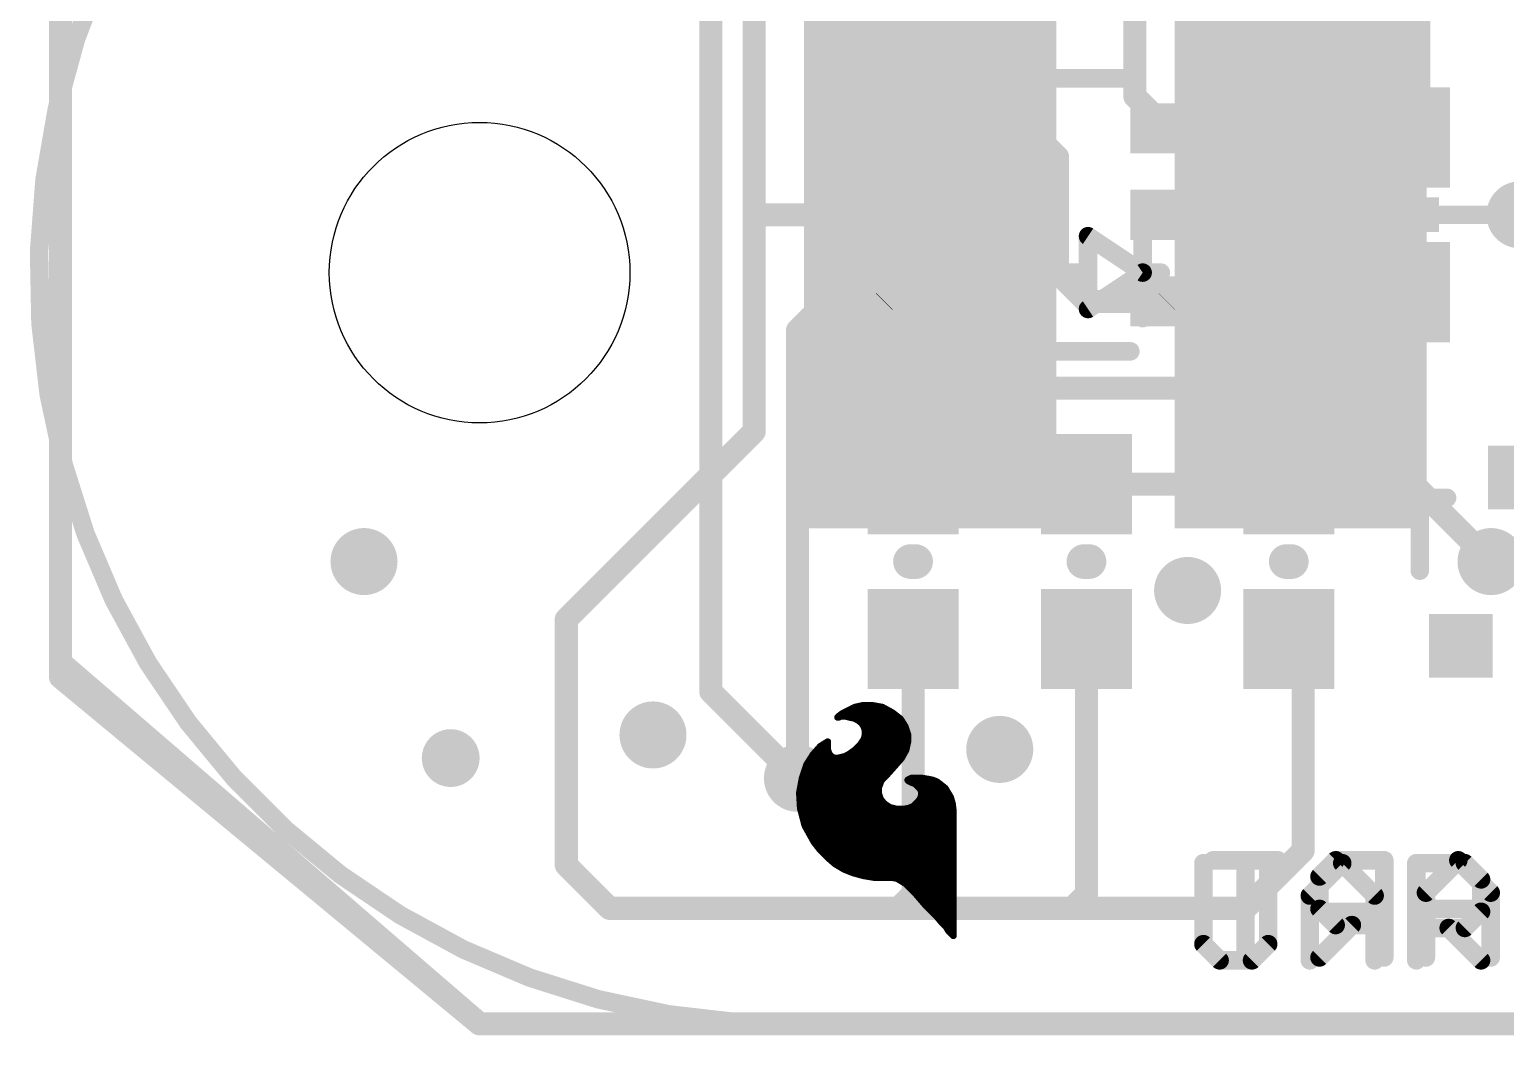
# Model space of a CAD drawing. Extents: x -0.5 to 61.7, y -0.1 to 16.6.
# Drawn here: x -0.5 to 15.72, y -0.13 to 10.93 of the extents above; entities that cross this region are included whole.
import ezdxf

# ---------------------------------------------------------------- set-up
doc = ezdxf.new("R2010")
doc.units = 0
for name, color, linetype in [('1', 12, 'CONTINUOUS'), ('16', 132, 'CONTINUOUS'), ('18', 110, 'CONTINUOUS'), ('20', 53, 'CONTINUOUS'), ('21', 41, 'CONTINUOUS'), ('22', 40, 'CONTINUOUS')]:
    doc.layers.add(name, color=color, linetype=linetype)

# ---------------------------------------------------------------- blocks, each defined once
blk = doc.blocks.new('RECT')
blk.add_solid([(-0.5, -0.5), (0.5, -0.5), (-0.5, 0.5), (0.5, 0.5)])
blk = doc.blocks.new('PIE')
at = {"const_width": 0.5}
blk.add_lwpolyline([(0, -0.25, 1), (0, 0.25, 1), (0, -0.25)], format="xyb", dxfattribs=at)
blk = doc.blocks.new('ROUNDV')
at = {"const_width": 0.5}
blk.add_lwpolyline([(0, -0.25, 1), (0, 0.25, 1), (0, -0.25)], format="xyb", dxfattribs=at)

msp = doc.modelspace()

# ---------------------------------------------------------------- linework, layer by layer
at = {"layer": '1'}
for points, const_width in [([(6.985, 3.6513), (6.985, 13.335)], 0.254), ([(-0.1588, 12.7), (-0.1588, 3.81)], 0.254), ([(13.335, 8.255), (13.335, 12.3825)], 0.4064), ([(8.5725, 11.7475), (8.5725, 9.2075)], 0.254), ([(9.525, 8.89), (9.525, 10.795)], 0.254), ([(8.5725, 9.2075), (8.89, 8.89)], 0.254), ([(8.89, 8.89), (9.525, 8.89)], 0.254), ([(9.525, 8.255), (9.525, 8.89)], 0.254), ([(9.525, 8.255), (9.395, 8.255)], 0.254), ([(13.335, 8.255), (13.335, 7.3025)], 0.254), ([(13.335, 8.255), (13.465, 8.255)], 0.254), ([(13.335, 7.3025), (15.5575, 5.08)], 0.254), ([(-0.1588, 3.81), (4.445, 0)], 0.254), ([(6.985, 3.6513), (7.9375, 2.6987)], 0.254), ([(4.445, 0), (56.515, 0)], 0.254)]:
    msp.add_lwpolyline(points, dxfattribs=dict(at, const_width=const_width))
for points, const_width in [([(9.5885, 10.795, 1), (9.4615, 10.795)], 0.127), ([(8.6174, 9.2524, 1), (8.5276, 9.1626)], 0.127), ([(8.509, 9.2075, 1), (8.636, 9.2075)], 0.127), ([(8.89, 8.9535, 1), (8.89, 8.8265)], 0.127), ([(8.8451, 8.8451, 1), (8.9349, 8.9349)], 0.127), ([(9.5885, 8.89, 1), (9.4615, 8.89)], 0.127), ([(9.4615, 8.89, 1), (9.5885, 8.89)], 0.127), ([(9.525, 8.8265, 1), (9.525, 8.9535)], 0.127), ([(9.395, 8.3185, 1), (9.395, 8.1915)], 0.127), ([(9.4615, 8.255, 1), (9.5885, 8.255)], 0.127), ([(9.525, 8.1915, 1), (9.525, 8.3185)], 0.127), ([(13.2334, 8.255, 1), (13.4366, 8.255)], 0.2032), ([(13.3985, 8.255, 1), (13.2715, 8.255)], 0.127), ([(13.335, 8.3185, 1), (13.335, 8.1915)], 0.127), ([(13.465, 8.1915, 1), (13.465, 8.3185)], 0.127), ([(13.3799, 7.3474, 1), (13.2901, 7.2576)], 0.127), ([(13.2715, 7.3025, 1), (13.3985, 7.3025)], 0.127), ([(15.5126, 5.0351, 1), (15.6024, 5.1249)], 0.127), ([(-0.1183, 3.8589, 1), (-0.1992, 3.7611)], 0.127), ([(-0.2223, 3.81, 1), (-0.0953, 3.81)], 0.127), ([(7.0299, 3.6962, 1), (6.9401, 3.6063)], 0.127), ([(6.9215, 3.6513, 1), (7.0485, 3.6513)], 0.127), ([(7.8926, 2.6538, 1), (7.9824, 2.7437)], 0.127), ([(4.445, 0.0635, 1), (4.445, -0.0635)], 0.127), ([(4.4045, -0.0489, 1), (4.4855, 0.0489)], 0.127)]:
    msp.add_lwpolyline(points, format="xyb", dxfattribs=dict(at, const_width=const_width))
at = {"layer": '16'}
for points, const_width in [([(-0.1588, 3.9688), (-0.1588, 12.8588)], 0.254), ([(14.7637, 12.3825), (14.7637, 9.8987)], 0.254), ([(7.4613, 12.2238), (7.4613, 8.89)], 0.254), ([(11.645, 11.43), (11.645, 10.19)], 0.254), ([(11.645, 10.19), (11.995, 9.84)], 0.254), ([(9.595, 9.84), (10.48, 9.84)], 0.254), ([(10.48, 9.84), (10.795, 9.525)], 0.254), ([(14.7637, 9.8987), (14.605, 9.74)], 0.254), ([(10.795, 9.525), (10.795, 8.255)], 0.254), ([(7.4613, 8.89), (7.4613, 6.5088)], 0.254), ([(9.595, 8.89), (7.4613, 8.89)], 0.254), ([(9.595, 8.89), (9.8425, 8.89)], 0.254), ([(11.995, 8.89), (15.875, 8.89)], 0.2032), ([(10.795, 8.255), (11.1125, 7.9375)], 0.254), ([(12.095, 8.04), (11.995, 7.94)], 0.254), ([(14.605, 8.04), (12.095, 8.04)], 0.254), ([(8.255, 7.9375), (7.9375, 7.62)], 0.254), ([(8.89, 7.9375), (8.255, 7.9375)], 0.254), ([(8.8925, 7.94), (8.89, 7.9375)], 0.254), ([(9.595, 7.94), (8.8925, 7.94)], 0.254), ([(11.1125, 7.9375), (11.9925, 7.9375)], 0.254), ([(11.9925, 7.9375), (11.995, 7.94)], 0.254), ([(7.9375, 7.62), (7.9375, 2.6987)], 0.254), ([(9.2075, 6.6675), (9.525, 6.985)], 0.254), ([(9.525, 6.985), (14.2875, 6.985)], 0.254), ([(14.2875, 6.985), (14.605, 6.6675)], 0.254), ([(9.2075, 5.93), (9.2075, 6.6675)], 0.254), ([(14.605, 6.6675), (14.605, 6.0325)], 0.254), ([(7.4613, 6.5088), (5.3975, 4.445)], 0.254), ([(11.1125, 5.93), (13.335, 5.93)], 0.254), ([(11.1125, 5.93), (12.1675, 5.93)], 0.254), ([(12.1675, 5.93), (12.2238, 5.8738)], 0.254), ([(14.605, 6.0325), (15.5575, 5.08)], 0.254), ([(5.3975, 4.445), (5.3975, 1.7463)], 0.254), ([(9.2075, 4.23), (9.2075, 1.4287)], 0.254), ([(11.1125, 4.23), (11.1125, 1.4287)], 0.254), ([(13.4938, 4.0713), (13.335, 4.23)], 0.254), ([(4.445, 0), (-0.1588, 3.9688)], 0.254), ([(13.4938, 1.905), (13.4938, 4.0713)], 0.254), ([(12.8588, 1.27), (13.4938, 1.905)], 0.254), ([(5.3975, 1.7463), (5.8738, 1.27)], 0.254), ([(9.2075, 1.4287), (9.0488, 1.27)], 0.254), ([(11.1125, 1.4287), (10.9538, 1.27)], 0.254), ([(5.8738, 1.27), (9.0488, 1.27)], 0.254), ([(9.0488, 1.27), (10.9538, 1.27)], 0.254), ([(10.9538, 1.27), (12.8588, 1.27)], 0.254), ([(56.515, 0), (4.445, 0)], 0.254)]:
    msp.add_lwpolyline(points, dxfattribs=dict(at, const_width=const_width))
for points, const_width in [([(11.6899, 10.2349, 1), (11.6001, 10.1451)], 0.127), ([(11.5815, 10.19, 1), (11.7085, 10.19)], 0.127), ([(9.595, 9.9035, 1), (9.595, 9.7765)], 0.127), ([(10.5249, 9.8849, 1), (10.4351, 9.7951)], 0.127), ([(10.48, 9.7765, 1), (10.48, 9.9035)], 0.127), ([(11.9501, 9.7951, 1), (12.0399, 9.8849)], 0.127), ([(14.7003, 9.8987, 1), (14.8272, 9.8987)], 0.127), ([(14.8087, 9.8538, 1), (14.7188, 9.9437)], 0.127), ([(14.5601, 9.7849, 1), (14.6499, 9.6951)], 0.127), ([(10.8585, 9.525, 1), (10.7315, 9.525)], 0.127), ([(10.7501, 9.4801, 1), (10.8399, 9.5699)], 0.127), ([(7.5248, 8.89, 1), (7.3978, 8.89)], 0.127), ([(7.4613, 8.9535, 1), (7.4613, 8.8265)], 0.127), ([(7.3978, 8.89, 1), (7.5248, 8.89)], 0.127), ([(9.595, 8.9535, 1), (9.595, 8.8265)], 0.127), ([(9.595, 8.8265, 1), (9.595, 8.9535)], 0.127), ([(9.8425, 8.8265, 1), (9.8425, 8.9535)], 0.127), ([(11.995, 8.9408, 1), (11.995, 8.8392)], 0.1016), ([(10.8399, 8.2999, 1), (10.7501, 8.2101)], 0.127), ([(10.7315, 8.255, 1), (10.8585, 8.255)], 0.127), ([(12.095, 8.1035, 1), (12.095, 7.9765)], 0.127), ([(12.1399, 7.9951, 1), (12.0501, 8.0849)], 0.127), ([(14.605, 7.9765, 1), (14.605, 8.1035)], 0.127), ([(8.255, 8.001, 1), (8.255, 7.874)], 0.127), ([(8.2999, 7.8926, 1), (8.2101, 7.9824)], 0.127), ([(8.8451, 7.9824, 1), (8.9349, 7.8926)], 0.127), ([(8.8925, 8.0035, 1), (8.8925, 7.8765)], 0.127), ([(8.9374, 7.8951, 1), (8.8476, 7.9849)], 0.127), ([(8.89, 7.874, 1), (8.89, 8.001)], 0.127), ([(9.595, 7.8765, 1), (9.595, 8.0035)], 0.127), ([(11.1125, 8.001, 1), (11.1125, 7.874)], 0.127), ([(11.0676, 7.8926, 1), (11.1574, 7.9824)], 0.127), ([(11.9476, 7.9824, 1), (12.0374, 7.8926)], 0.127), ([(11.9501, 7.9849, 1), (12.0399, 7.8951)], 0.127), ([(12.0399, 7.8951, 1), (11.9501, 7.9849)], 0.127), ([(11.9925, 7.874, 1), (11.9925, 8.001)], 0.127), ([(8.001, 7.62, 1), (7.874, 7.62)], 0.127), ([(7.8926, 7.6649, 1), (7.9824, 7.5751)], 0.127), ([(9.525, 7.0485, 1), (9.525, 6.9215)], 0.127), ([(9.5699, 6.9401, 1), (9.4801, 7.0299)], 0.127), ([(14.3324, 7.0299, 1), (14.2426, 6.9401)], 0.127), ([(14.2875, 6.9215, 1), (14.2875, 7.0485)], 0.127), ([(9.271, 6.6675, 1), (9.144, 6.6675)], 0.127), ([(9.1626, 6.7124, 1), (9.2524, 6.6226)], 0.127), ([(14.6685, 6.6675, 1), (14.5415, 6.6675)], 0.127), ([(14.5601, 6.6226, 1), (14.6499, 6.7124)], 0.127), ([(7.3978, 6.5088, 1), (7.5248, 6.5088)], 0.127), ([(7.5062, 6.4638, 1), (7.4163, 6.5537)], 0.127), ([(11.1125, 5.9935, 1), (11.1125, 5.8665)], 0.127), ([(11.1125, 5.9935, 1), (11.1125, 5.8665)], 0.127), ([(12.2124, 5.9749, 1), (12.1226, 5.8851)], 0.127), ([(12.1675, 5.8665, 1), (12.1675, 5.9935)], 0.127), ([(13.335, 5.8665, 1), (13.335, 5.9935)], 0.127), ([(14.6499, 6.0774, 1), (14.5601, 5.9876)], 0.127), ([(14.5415, 6.0325, 1), (14.6685, 6.0325)], 0.127), ([(9.144, 5.93, 1), (9.271, 5.93)], 0.127), ([(12.1788, 5.8288, 1), (12.2687, 5.9187)], 0.127), ([(15.5126, 5.0351, 1), (15.6024, 5.1249)], 0.127), ([(5.461, 4.445, 1), (5.334, 4.445)], 0.127), ([(5.3526, 4.4899, 1), (5.4424, 4.4001)], 0.127), ([(9.271, 4.23, 1), (9.144, 4.23)], 0.127), ([(11.176, 4.23, 1), (11.049, 4.23)], 0.127), ([(13.3799, 4.2749, 1), (13.2901, 4.1851)], 0.127), ([(-0.1173, 4.0168, 1), (-0.2002, 3.9207)], 0.127), ([(13.5572, 4.0713, 1), (13.4303, 4.0713)], 0.127), ([(13.4488, 4.0263, 1), (13.5387, 4.1162)], 0.127), ([(-0.2223, 3.9688, 1), (-0.0953, 3.9688)], 0.127), ([(7.874, 2.6987, 1), (8.001, 2.6987)], 0.127), ([(13.4303, 1.905, 1), (13.5572, 1.905)], 0.127), ([(13.5387, 1.8601, 1), (13.4488, 1.9499)], 0.127), ([(5.4424, 1.7912, 1), (5.3526, 1.7013)], 0.127), ([(5.334, 1.7463, 1), (5.461, 1.7463)], 0.127), ([(9.144, 1.4287, 1), (9.271, 1.4287)], 0.127), ([(9.2524, 1.3838, 1), (9.1626, 1.4737)], 0.127), ([(11.049, 1.4287, 1), (11.176, 1.4287)], 0.127), ([(11.1574, 1.3838, 1), (11.0676, 1.4737)], 0.127), ([(5.8738, 1.3335, 1), (5.8738, 1.2065)], 0.127), ([(5.8288, 1.2251, 1), (5.9187, 1.3149)], 0.127), ([(9.0038, 1.3149, 1), (9.0937, 1.2251)], 0.127), ([(9.0488, 1.3335, 1), (9.0488, 1.2065)], 0.127), ([(9.0488, 1.2065, 1), (9.0488, 1.3335)], 0.127), ([(10.9088, 1.3149, 1), (10.9987, 1.2251)], 0.127), ([(10.9538, 1.3335, 1), (10.9538, 1.2065)], 0.127), ([(10.9538, 1.2065, 1), (10.9538, 1.3335)], 0.127), ([(12.8138, 1.3149, 1), (12.9037, 1.2251)], 0.127), ([(12.8588, 1.2065, 1), (12.8588, 1.3335)], 0.127), ([(4.445, 0.0635, 1), (4.445, -0.0635)], 0.127), ([(4.4035, -0.0481, 1), (4.4865, 0.0481)], 0.127)]:
    msp.add_lwpolyline(points, format="xyb", dxfattribs=dict(at, const_width=const_width))
at = {"layer": '20'}
for points, const_width in [([(7.7788, 16.51, 1.0096), (8.0962, 0)], 0.2032), ([(8.0962, 0.0508, 1), (8.0962, -0.0508)], 0.1016), ([(8.0977, -0.0508, 1), (8.0948, 0.0508)], 0.1016)]:
    msp.add_lwpolyline(points, format="xyb", dxfattribs=dict(at, const_width=const_width))
at = {"layer": '20', "const_width": 0.2032}
msp.add_lwpolyline([(8.0962, 0), (53.1813, 0)], dxfattribs=at)
at = {"layer": '20'}
msp.add_circle((4.445, 8.255), 1.651, dxfattribs=at)
at = {"layer": '21', "const_width": 0.2032}
for points in [[(13.843, 6.858), (13.843, 9.652)], [(11.73, 8.755), (11.73, 8.255)], [(11.73, 8.255), (11.13, 8.655)], [(11.13, 8.655), (11.13, 8.255)], [(10.93, 8.255), (11.13, 8.255)], [(11.73, 8.255), (11.13, 7.855)], [(11.13, 8.255), (11.13, 7.855)], [(11.73, 8.255), (11.73, 7.755)], [(11.73, 8.255), (11.93, 8.255)], [(12.3976, 1.7662), (12.3976, 0.8765)], [(13.1094, 0.8765), (13.1094, 1.7662)], [(13.567, 1.4103), (13.9229, 1.7662)], [(13.9229, 1.7662), (14.2788, 1.4103)], [(14.7363, 0.6985), (14.7363, 1.7662)], [(14.7363, 1.7662), (15.2702, 1.7662)], [(15.2702, 1.7662), (15.4482, 1.5883)], [(15.4482, 1.5883), (15.4482, 1.2324)], [(13.567, 0.6985), (13.567, 1.4103)], [(14.2788, 1.4103), (14.2788, 0.6985)], [(13.567, 1.2324), (14.2788, 1.2324)], [(15.4482, 1.2324), (15.2702, 1.0544)], [(15.2702, 1.0544), (14.7363, 1.0544)], [(15.0922, 1.0544), (15.4482, 0.6985)], [(12.3976, 0.8765), (12.5755, 0.6985)], [(12.9314, 0.6985), (13.1094, 0.8765)], [(12.5755, 0.6985), (12.9314, 0.6985)]]:
    msp.add_lwpolyline(points, dxfattribs=at)
at = {"layer": '21', "const_width": 0.1016}
for points in [[(13.8938, 9.652, 1), (13.7922, 9.652)], [(11.7808, 8.755, 1), (11.6792, 8.755)], [(11.1582, 8.6973, 1), (11.1018, 8.6127)], [(11.1808, 8.655, 1), (11.0792, 8.655)], [(10.93, 8.3058, 1), (10.93, 8.2042)], [(11.1808, 8.255, 1), (11.0792, 8.255)], [(11.0792, 8.255, 1), (11.1808, 8.255)], [(11.13, 8.2042, 1), (11.13, 8.3058)], [(11.7808, 8.255, 1), (11.6792, 8.255)], [(11.73, 8.3058, 1), (11.73, 8.2042)], [(11.6792, 8.255, 1), (11.7808, 8.255)], [(11.7582, 8.2127, 1), (11.7018, 8.2973)], [(11.7018, 8.2127, 1), (11.7582, 8.2973)], [(11.93, 8.2042, 1), (11.93, 8.3058)], [(11.1018, 7.8973, 1), (11.1582, 7.8127)], [(11.0792, 7.855, 1), (11.1808, 7.855)], [(11.6792, 7.755, 1), (11.7808, 7.755)], [(13.7922, 6.858, 1), (13.8938, 6.858)], [(12.4484, 1.7662, 1), (12.3468, 1.7662)], [(13.1602, 1.7662, 1), (13.0586, 1.7662)], [(13.9588, 1.8021, 1), (13.8869, 1.7303)], [(13.9588, 1.7303, 1), (13.8869, 1.8021)], [(14.7871, 1.7662, 1), (14.6855, 1.7662)], [(14.7363, 1.817, 1), (14.7363, 1.7154)], [(15.3061, 1.8021, 1), (15.2343, 1.7303)], [(15.2702, 1.7154, 1), (15.2702, 1.817)], [(15.499, 1.5883, 1), (15.3974, 1.5883)], [(15.4122, 1.5523, 1), (15.4841, 1.6242)], [(13.6178, 1.4103, 1), (13.5161, 1.4103)], [(13.531, 1.4462, 1), (13.6029, 1.3744)], [(14.3296, 1.4103, 1), (14.228, 1.4103)], [(14.2428, 1.3744, 1), (14.3147, 1.4462)], [(13.567, 1.2832, 1), (13.567, 1.1816)], [(14.2788, 1.1816, 1), (14.2788, 1.2832)], [(15.4841, 1.1964, 1), (15.4122, 1.2683)], [(14.7363, 1.1052, 1), (14.7363, 1.0036)], [(15.1282, 1.0903, 1), (15.0563, 1.0185)], [(15.2343, 1.0903, 1), (15.3061, 1.0185)], [(15.2702, 1.0036, 1), (15.2702, 1.1052)], [(15.3974, 1.2324, 1), (15.499, 1.2324)], [(12.4335, 0.9124, 1), (12.3616, 0.8405)], [(13.1453, 0.8405, 1), (13.0734, 0.9124)], [(12.3468, 0.8765, 1), (12.4484, 0.8765)], [(13.0586, 0.8765, 1), (13.1602, 0.8765)], [(12.5755, 0.7493, 1), (12.5755, 0.6477)], [(12.5396, 0.6626, 1), (12.6114, 0.7344)], [(12.8955, 0.7344, 1), (12.9673, 0.6626)], [(12.9314, 0.6477, 1), (12.9314, 0.7493)], [(13.5161, 0.6985, 1), (13.6178, 0.6985)], [(14.228, 0.6985, 1), (14.3296, 0.6985)], [(14.6855, 0.6985, 1), (14.7871, 0.6985)], [(15.4122, 0.6626, 1), (15.4841, 0.7344)]]:
    msp.add_lwpolyline(points, format="xyb", dxfattribs=at)
at = {"layer": '22'}
for points, const_width in [([(11.595, 10.39), (9.995, 10.39)], 0.2032), ([(11.595, 7.39), (9.995, 7.39)], 0.2032), ([(15.075, 5.78), (14.775, 5.78)], 0.2032), ([(14.775, 5.78), (14.775, 4.98)], 0.2032), ([(9.1796, 5.08), (9.2354, 5.08)], 0.381), ([(11.1404, 5.08), (11.0846, 5.08)], 0.381), ([(13.3629, 5.08), (13.3071, 5.08)], 0.381), ([(8.3795, 3.3696), (8.3895, 3.3796)], 0.0762), ([(8.3895, 3.3696), (8.3795, 3.3696)], 0.0762), ([(8.3895, 3.3796), (8.4295, 3.4096)], 0.0762), ([(8.4095, 3.3796), (8.3895, 3.3696)], 0.0762), ([(8.4695, 3.3796), (8.4095, 3.3796)], 0.0762), ([(8.4295, 3.4096), (8.5695, 3.4796)], 0.0762), ([(8.4683, 3.429), (8.9623, 3.429)], 0.0762), ([(8.5095, 3.3696), (8.4695, 3.3796)], 0.0762), ([(8.5595, 3.3596), (8.5095, 3.3696)], 0.0762), ([(8.5695, 3.4796), (8.6595, 3.4996)], 0.0762), ([(8.6595, 3.4996), (8.7595, 3.4996)], 0.0762), ([(8.7595, 3.4996), (8.8695, 3.4796)], 0.0762), ([(8.8695, 3.4796), (8.9795, 3.4196)], 0.0762), ([(8.9795, 3.4196), (9.0695, 3.3496)], 0.0762), ([(8.5995, 3.3396), (8.5595, 3.3596)], 0.0762), ([(8.5731, 3.3528), (9.0654, 3.3528)], 0.0762), ([(8.6395, 3.3096), (8.5995, 3.3396)], 0.0762), ([(8.6595, 3.2796), (8.6395, 3.3096)], 0.0762), ([(8.6695, 3.2596), (8.6595, 3.2796)], 0.0762), ([(8.661, 3.2766), (9.1151, 3.2766)], 0.0762), ([(8.6795, 3.2296), (8.6695, 3.2596)], 0.0762), ([(8.6795, 3.1696), (8.6795, 3.2296)], 0.0762), ([(9.0695, 3.3496), (9.1195, 3.2696)], 0.0762), ([(9.1195, 3.2696), (9.1495, 3.1796)], 0.0762), ([(8.1095, 2.9596), (8.1895, 3.0496)], 0.0762), ([(8.1881, 3.048), (8.2695, 3.048)], 0.0762), ([(8.1895, 3.0496), (8.2695, 3.0996)], 0.0762), ([(8.2695, 3.0996), (8.2695, 3.0096)], 0.0762), ([(8.5695, 3.0096), (8.6295, 3.0696)], 0.0762), ([(8.6079, 3.048), (9.138, 3.048)], 0.0762), ([(8.6295, 3.0696), (8.6695, 3.1296)], 0.0762), ([(8.6659, 3.1242), (9.1495, 3.1242)], 0.0762), ([(8.6695, 3.1296), (8.6795, 3.1696)], 0.0762), ([(8.6795, 3.2004), (9.1426, 3.2004)], 0.0762), ([(9.1495, 3.0996), (9.1295, 3.0096)], 0.0762), ([(9.1495, 3.1796), (9.1495, 3.0996)], 0.0762), ([(8.0395, 2.8496), (8.1095, 2.9596)], 0.0762), ([(8.0688, 2.8956), (9.0585, 2.8956)], 0.0762), ([(8.1203, 2.9718), (8.2834, 2.9718)], 0.0762), ([(8.2695, 3.0096), (8.2795, 2.9796)], 0.0762), ([(8.2795, 2.9796), (8.2895, 2.9596)], 0.0762), ([(8.2895, 2.9596), (8.3195, 2.9296)], 0.0762), ([(8.3195, 2.9296), (8.3495, 2.9196)], 0.0762), ([(8.3495, 2.9196), (8.3795, 2.9196)], 0.0762), ([(8.3795, 2.9196), (8.4595, 2.9396)], 0.0762), ([(8.4595, 2.9396), (8.4995, 2.9596)], 0.0762), ([(8.4995, 2.9596), (8.5295, 2.9796)], 0.0762), ([(8.5178, 2.9718), (9.1085, 2.9718)], 0.0762), ([(8.5295, 2.9796), (8.5695, 3.0096)], 0.0762), ([(9.0795, 2.9196), (9.0095, 2.8396)], 0.0762), ([(9.1295, 3.0096), (9.0795, 2.9196)], 0.0762), ([(7.9895, 2.6996), (8.0395, 2.8496)], 0.0762), ([(8.004, 2.7432), (8.9231, 2.7432)], 0.0762), ([(8.0294, 2.8194), (8.9915, 2.8194)], 0.0762), ([(8.9295, 2.7496), (8.8595, 2.6796)], 0.0762), ([(9.0095, 2.8396), (8.9295, 2.7496)], 0.0762), ([(7.9595, 2.5396), (7.9895, 2.6996)], 0.0762), ([(7.9691, 2.5908), (8.8295, 2.5908)], 0.0762), ([(7.9834, 2.667), (8.8548, 2.667)], 0.0762), ([(8.8595, 2.6796), (8.8295, 2.5996)], 0.0762), ([(8.8295, 2.5996), (8.8295, 2.5296)], 0.0762), ([(9.1495, 2.6796), (9.1895, 2.6996)], 0.0762), ([(9.1595, 2.6696), (9.1495, 2.6796)], 0.0762), ([(9.1995, 2.6496), (9.1595, 2.6696)], 0.0762), ([(9.1647, 2.667), (9.451, 2.667)], 0.0762), ([(9.1895, 2.6996), (9.3095, 2.6996)], 0.0762), ([(9.2295, 2.6396), (9.1995, 2.6496)], 0.0762), ([(9.2895, 2.5796), (9.2295, 2.6396)], 0.0762), ([(9.2783, 2.5908), (9.558, 2.5908)], 0.0762), ([(9.2995, 2.5496), (9.2895, 2.5796)], 0.0762), ([(9.3095, 2.6996), (9.3695, 2.6896)], 0.0762), ([(9.3695, 2.6896), (9.4195, 2.6796)], 0.0762), ([(9.4195, 2.6796), (9.4695, 2.6596)], 0.0762), ([(9.4695, 2.6596), (9.5095, 2.6296)], 0.0762), ([(9.5095, 2.6296), (9.5595, 2.5896)], 0.0762), ([(9.5595, 2.5896), (9.6195, 2.4896)], 0.0762), ([(7.9695, 2.3696), (7.9595, 2.5396)], 0.0762), ([(7.961, 2.5146), (8.8345, 2.5146)], 0.0762), ([(7.9655, 2.4384), (8.8745, 2.4384)], 0.0762), ([(8.8295, 2.5296), (8.8495, 2.4696)], 0.0762), ([(8.8495, 2.4696), (8.8895, 2.4196)], 0.0762), ([(8.8895, 2.4196), (8.9495, 2.3796)], 0.0762), ([(9.2095, 2.3896), (9.2695, 2.4496)], 0.0762), ([(9.2583, 2.4384), (9.6341, 2.4384)], 0.0762), ([(9.2695, 2.4496), (9.2895, 2.4796)], 0.0762), ([(9.2895, 2.4796), (9.2995, 2.5096)], 0.0762), ([(9.2995, 2.5096), (9.2995, 2.5496)], 0.0762), ([(9.2995, 2.5146), (9.6045, 2.5146)], 0.0762), ([(9.6195, 2.4896), (9.6395, 2.4196)], 0.0762), ([(9.6395, 2.4196), (9.6495, 2.3396)], 0.0762), ([(8.0195, 2.1796), (7.9695, 2.3696)], 0.0762), ([(7.9715, 2.3622), (9.0191, 2.3622)], 0.0762), ([(7.9915, 2.286), (9.6495, 2.286)], 0.0762), ([(8.9495, 2.3796), (9.0295, 2.3596)], 0.0762), ([(9.0295, 2.3596), (9.1095, 2.3596)], 0.0762), ([(9.1095, 2.3596), (9.1595, 2.3696)], 0.0762), ([(9.1225, 2.3622), (9.6467, 2.3622)], 0.0762), ([(9.1595, 2.3696), (9.2095, 2.3896)], 0.0762), ([(9.6495, 2.3396), (9.6495, 0.9696)], 0.0762), ([(8.0116, 2.2098), (9.6495, 2.2098)], 0.0762), ([(8.1195, 1.9996), (8.0195, 2.1796)], 0.0762), ([(8.0451, 2.1336), (9.6495, 2.1336)], 0.0762), ([(8.0874, 2.0574), (9.6495, 2.0574)], 0.0762), ([(8.1895, 1.9096), (8.1195, 1.9996)], 0.0762), ([(8.1338, 1.9812), (9.6495, 1.9812)], 0.0762), ([(8.2695, 1.8296), (8.1895, 1.9096)], 0.0762), ([(8.1941, 1.905), (9.6495, 1.905)], 0.0762), ([(8.3495, 1.7596), (8.2695, 1.8296)], 0.0762), ([(8.2704, 1.8288), (9.6495, 1.8288)], 0.0762), ([(8.4495, 1.6996), (8.3495, 1.7596)], 0.0762), ([(8.3612, 1.7526), (9.6495, 1.7526)], 0.0762), ([(13.2154, 1.798), (12.5036, 1.798)], 0.2032), ([(12.8595, 0.7303), (12.8595, 1.798)], 0.2032), ([(13.8509, 1.798), (13.6729, 1.62)], 0.2032), ([(14.3848, 1.798), (13.8509, 1.798)], 0.2032), ([(14.3848, 0.7303), (14.3848, 1.798)], 0.2032), ([(15.1982, 1.798), (14.8423, 1.4421)], 0.2032), ([(15.5541, 1.4421), (15.1982, 1.798)], 0.2032), ([(8.5495, 1.6596), (8.4495, 1.6996)], 0.0762), ([(8.5075, 1.6764), (9.6495, 1.6764)], 0.0762), ([(8.6595, 1.6296), (8.5495, 1.6596)], 0.0762), ([(8.7795, 1.6096), (8.6595, 1.6296)], 0.0762), ([(8.9695, 1.6096), (8.7795, 1.6096)], 0.0762), ([(9.0295, 1.5996), (8.9695, 1.6096)], 0.0762), ([(9.0259, 1.6002), (9.6495, 1.6002)], 0.0762), ([(9.1295, 1.5396), (9.0295, 1.5996)], 0.0762), ([(13.6729, 1.62), (13.6729, 1.2641)], 0.2032), ([(9.2295, 1.4396), (9.1295, 1.5396)], 0.0762), ([(9.1451, 1.524), (9.6495, 1.524)], 0.0762), ([(9.2213, 1.4478), (9.6495, 1.4478)], 0.0762), ([(9.3495, 1.2996), (9.2295, 1.4396)], 0.0762), ([(14.8423, 1.4421), (14.8423, 0.7303)], 0.2032), ([(15.5541, 0.7303), (15.5541, 1.4421)], 0.2032), ([(9.2878, 1.3716), (9.6495, 1.3716)], 0.0762), ([(9.4695, 1.1796), (9.3495, 1.2996)], 0.0762), ([(9.3537, 1.2954), (9.6495, 1.2954)], 0.0762), ([(13.6729, 1.2641), (13.8509, 1.0862)], 0.2032), ([(15.5541, 1.2641), (14.8423, 1.2641)], 0.2032), ([(9.4299, 1.2192), (9.6495, 1.2192)], 0.0762), ([(9.5195, 1.1196), (9.4695, 1.1796)], 0.0762), ([(9.5, 1.143), (9.6495, 1.143)], 0.0762), ([(9.5695, 1.0696), (9.5195, 1.1196)], 0.0762), ([(14.0289, 1.0862), (13.6729, 0.7303)], 0.2032), ([(13.8509, 1.0862), (14.3848, 1.0862)], 0.2032), ([(9.5995, 1.0196), (9.5695, 1.0696)], 0.0762), ([(9.5712, 1.0668), (9.6495, 1.0668)], 0.0762), ([(9.6495, 0.9696), (9.5995, 1.0196)], 0.0762), ([(9.6285, 0.9906), (9.6495, 0.9906)], 0.0762)]:
    msp.add_lwpolyline(points, dxfattribs=dict(at, const_width=const_width))
for points, const_width in [([(9.995, 10.4408, 1), (9.995, 10.3392)], 0.1016), ([(11.595, 10.3392, 1), (11.595, 10.4408)], 0.1016), ([(9.995, 7.4408, 1), (9.995, 7.3392)], 0.1016), ([(11.595, 7.3392, 1), (11.595, 7.4408)], 0.1016), ([(9.595, 7.0486, 1), (9.595, 7.3314, 1), (9.595, 7.0486)], 0.2032), ([(14.775, 5.8308, 1), (14.775, 5.7292)], 0.1016), ([(14.8258, 5.78, 1), (14.7242, 5.78)], 0.1016), ([(15.075, 5.7292, 1), (15.075, 5.8308)], 0.1016), ([(9.1796, 5.1753, 1), (9.1796, 4.9848)], 0.1905), ([(9.2354, 4.9848, 1), (9.2354, 5.1753)], 0.1905), ([(11.0846, 5.1753, 1), (11.0846, 4.9848)], 0.1905), ([(11.1404, 4.9848, 1), (11.1404, 5.1753)], 0.1905), ([(13.3071, 5.1753, 1), (13.3071, 4.9848)], 0.1905), ([(13.3629, 4.9848, 1), (13.3629, 5.1753)], 0.1905), ([(14.7242, 4.98, 1), (14.8258, 4.98)], 0.1016), ([(8.3795, 3.3887, 1), (8.3795, 3.3506)], 0.0381), ([(8.3781, 3.3948, 1), (8.4009, 3.3644)], 0.0381), ([(8.381, 3.3866, 1), (8.398, 3.3526)], 0.0381), ([(8.403, 3.3661, 1), (8.376, 3.3931)], 0.0381), ([(8.3895, 3.3506, 1), (8.3895, 3.3887)], 0.0381), ([(8.4095, 3.3987, 1), (8.4095, 3.3606)], 0.0381), ([(8.418, 3.3626, 1), (8.401, 3.3966)], 0.0381), ([(8.421, 3.4266, 1), (8.438, 3.3926)], 0.0381), ([(8.4409, 3.3944, 1), (8.4181, 3.4248)], 0.0381), ([(8.4683, 3.4481, 1), (8.4683, 3.41)], 0.0381), ([(8.4741, 3.3981, 1), (8.4649, 3.3611)], 0.0381), ([(8.4695, 3.3606, 1), (8.4695, 3.3987)], 0.0381), ([(8.5132, 3.3883, 1), (8.5058, 3.3509)], 0.0381), ([(8.5049, 3.3511, 1), (8.5141, 3.3881)], 0.0381), ([(8.5654, 3.4982, 1), (8.5736, 3.461)], 0.0381), ([(8.578, 3.4626, 1), (8.561, 3.4966)], 0.0381), ([(8.6595, 3.5187, 1), (8.6595, 3.4806)], 0.0381), ([(8.6636, 3.481, 1), (8.6554, 3.5182)], 0.0381), ([(8.7629, 3.5183, 1), (8.7561, 3.4809)], 0.0381), ([(8.7595, 3.4806, 1), (8.7595, 3.5187)], 0.0381), ([(8.8786, 3.4963, 1), (8.8604, 3.4629)], 0.0381), ([(8.8661, 3.4609, 1), (8.8729, 3.4983)], 0.0381), ([(8.9912, 3.4346, 1), (8.9678, 3.4046)], 0.0381), ([(8.9623, 3.41, 1), (8.9623, 3.4481)], 0.0381), ([(8.9704, 3.4029, 1), (8.9886, 3.4363)], 0.0381), ([(8.366, 3.3831, 1), (8.393, 3.3561)], 0.0381), ([(8.568, 3.3766, 1), (8.551, 3.3426)], 0.0381), ([(8.5731, 3.3719, 1), (8.5731, 3.3338)], 0.0381), ([(8.5558, 3.3409, 1), (8.5632, 3.3783)], 0.0381), ([(8.6109, 3.3548, 1), (8.5881, 3.3244)], 0.0381), ([(8.591, 3.3226, 1), (8.608, 3.3566)], 0.0381), ([(8.6554, 3.3202, 1), (8.6236, 3.299)], 0.0381), ([(8.6281, 3.2944, 1), (8.6509, 3.3248)], 0.0381), ([(8.6765, 3.2881, 1), (8.6425, 3.2711)], 0.0381), ([(8.661, 3.2957, 1), (8.661, 3.2576)], 0.0381), ([(8.6436, 3.269, 1), (8.6754, 3.2902)], 0.0381), ([(8.6876, 3.2656, 1), (8.6514, 3.2536)], 0.0381), ([(8.6525, 3.2511, 1), (8.6865, 3.2681)], 0.0381), ([(8.6986, 3.2296, 1), (8.6605, 3.2296)], 0.0381), ([(8.6614, 3.2236, 1), (8.6976, 3.2356)], 0.0381), ([(9.0857, 3.3597, 1), (9.0533, 3.3395)], 0.0381), ([(9.0578, 3.3346, 1), (9.0812, 3.3646)], 0.0381), ([(9.0654, 3.3338, 1), (9.0654, 3.3719)], 0.0381), ([(9.1376, 3.2756, 1), (9.1014, 3.2636)], 0.0381), ([(9.1033, 3.2595, 1), (9.1357, 3.2797)], 0.0381), ([(9.1151, 3.2576, 1), (9.1151, 3.2957)], 0.0381), ([(8.1881, 3.0671, 1), (8.1881, 3.029)], 0.0381), ([(8.1794, 3.0658, 1), (8.1996, 3.0334)], 0.0381), ([(8.2037, 3.0369, 1), (8.1753, 3.0623)], 0.0381), ([(8.2886, 3.0996, 1), (8.2505, 3.0996)], 0.0381), ([(8.2796, 3.0834, 1), (8.2594, 3.1158)], 0.0381), ([(8.2695, 3.029, 1), (8.2695, 3.0671)], 0.0381), ([(8.6079, 3.0671, 1), (8.6079, 3.029)], 0.0381), ([(8.6136, 3.0802, 1), (8.6454, 3.059)], 0.0381), ([(8.643, 3.0561, 1), (8.616, 3.0831)], 0.0381), ([(8.6659, 3.1433, 1), (8.6659, 3.1052)], 0.0381), ([(8.651, 3.1342, 1), (8.688, 3.125)], 0.0381), ([(8.6854, 3.119, 1), (8.6536, 3.1402)], 0.0381), ([(8.6795, 3.2195, 1), (8.6795, 3.1814)], 0.0381), ([(8.6605, 3.1696, 1), (8.6986, 3.1696)], 0.0381), ([(8.698, 3.165, 1), (8.661, 3.1742)], 0.0381), ([(9.1685, 3.1796, 1), (9.1304, 3.1796)], 0.0381), ([(9.1304, 3.0996, 1), (9.1685, 3.0996)], 0.0381), ([(9.1681, 3.0955, 1), (9.1309, 3.1037)], 0.0381), ([(9.1314, 3.1736, 1), (9.1676, 3.1856)], 0.0381), ([(9.138, 3.029, 1), (9.138, 3.0671)], 0.0381), ([(9.1426, 3.1814, 1), (9.1426, 3.2195)], 0.0381), ([(9.1495, 3.1052, 1), (9.1495, 3.1433)], 0.0381), ([(8.0688, 2.9146, 1), (8.0688, 2.8765)], 0.0381), ([(8.0953, 2.9723, 1), (8.1237, 2.9469)], 0.0381), ([(8.1256, 2.9494, 1), (8.0934, 2.9698)], 0.0381), ([(8.1203, 2.9909, 1), (8.1203, 2.9527)], 0.0381), ([(8.2876, 3.0156, 1), (8.2514, 3.0036)], 0.0381), ([(8.2505, 3.0096, 1), (8.2886, 3.0096)], 0.0381), ([(8.2965, 2.9881, 1), (8.2625, 2.9711)], 0.0381), ([(8.2614, 2.9736, 1), (8.2976, 2.9856)], 0.0381), ([(8.303, 2.9731, 1), (8.276, 2.9461)], 0.0381), ([(8.2725, 2.9511, 1), (8.3065, 2.9681)], 0.0381), ([(8.2834, 2.9527, 1), (8.2834, 2.9909)], 0.0381), ([(8.3255, 2.9477, 1), (8.3135, 2.9115)], 0.0381), ([(8.306, 2.9161, 1), (8.333, 2.9431)], 0.0381), ([(8.3495, 2.9386, 1), (8.3495, 2.9005)], 0.0381), ([(8.3435, 2.9015, 1), (8.3555, 2.9377)], 0.0381), ([(8.3749, 2.9381, 1), (8.3841, 2.9011)], 0.0381), ([(8.3795, 2.9005, 1), (8.3795, 2.9386)], 0.0381), ([(8.451, 2.9566, 1), (8.468, 2.9226)], 0.0381), ([(8.4641, 2.9211, 1), (8.4549, 2.9581)], 0.0381), ([(8.4889, 2.9755, 1), (8.5101, 2.9437)], 0.0381), ([(8.508, 2.9426, 1), (8.491, 2.9766)], 0.0381), ([(8.5178, 2.9909, 1), (8.5178, 2.9527)], 0.0381), ([(8.5181, 2.9948, 1), (8.5409, 2.9644)], 0.0381), ([(8.5401, 2.9637, 1), (8.5189, 2.9955)], 0.0381), ([(8.556, 3.0231, 1), (8.583, 2.9961)], 0.0381), ([(8.5809, 2.9944, 1), (8.5581, 3.0248)], 0.0381), ([(9.0585, 2.8765, 1), (9.0585, 2.9146)], 0.0381), ([(9.0628, 2.9289, 1), (9.0962, 2.9103)], 0.0381), ([(9.0938, 2.9071, 1), (9.0652, 2.9321)], 0.0381), ([(9.1085, 2.9527, 1), (9.1085, 2.9909)], 0.0381), ([(9.1109, 3.0137, 1), (9.1481, 3.0055)], 0.0381), ([(9.1462, 3.0003, 1), (9.1128, 3.0189)], 0.0381), ([(8.004, 2.7623, 1), (8.004, 2.7242)], 0.0381), ([(8.0294, 2.8385, 1), (8.0294, 2.8004)], 0.0381), ([(8.0234, 2.8598, 1), (8.0556, 2.8394)], 0.0381), ([(8.0576, 2.8436, 1), (8.0214, 2.8556)], 0.0381), ([(8.9153, 2.7623, 1), (8.9437, 2.7369)], 0.0381), ([(8.943, 2.7361, 1), (8.916, 2.7631)], 0.0381), ([(8.9231, 2.7242, 1), (8.9231, 2.7623)], 0.0381), ([(8.9952, 2.8521, 1), (9.0238, 2.8271)], 0.0381), ([(8.9915, 2.8004, 1), (8.9915, 2.8385)], 0.0381), ([(9.0237, 2.8269, 1), (8.9953, 2.8523)], 0.0381), ([(7.9691, 2.6099, 1), (7.9691, 2.5718)], 0.0381), ([(7.9834, 2.6861, 1), (7.9834, 2.648)], 0.0381), ([(7.9714, 2.7056, 1), (8.0076, 2.6936)], 0.0381), ([(8.0082, 2.6961, 1), (7.9708, 2.7031)], 0.0381), ([(8.8486, 2.5996, 1), (8.8105, 2.5996)], 0.0381), ([(8.8117, 2.6063, 1), (8.8473, 2.5929)], 0.0381), ([(8.8295, 2.5718, 1), (8.8295, 2.6099)], 0.0381), ([(8.846, 2.6931, 1), (8.873, 2.6661)], 0.0381), ([(8.8773, 2.6729, 1), (8.8417, 2.6863)], 0.0381), ([(8.8548, 2.648, 1), (8.8548, 2.6861)], 0.0381), ([(9.163, 2.6931, 1), (9.136, 2.6661)], 0.0381), ([(9.141, 2.6966, 1), (9.158, 2.6626)], 0.0381), ([(9.168, 2.6866, 1), (9.151, 2.6526)], 0.0381), ([(9.1647, 2.6861, 1), (9.1647, 2.648)], 0.0381), ([(9.146, 2.6561, 1), (9.173, 2.6831)], 0.0381), ([(9.1895, 2.7187, 1), (9.1895, 2.6806)], 0.0381), ([(9.2055, 2.6677, 1), (9.1935, 2.6315)], 0.0381), ([(9.198, 2.6826, 1), (9.181, 2.7166)], 0.0381), ([(9.191, 2.6326, 1), (9.208, 2.6666)], 0.0381), ([(9.243, 2.6531, 1), (9.216, 2.6261)], 0.0381), ([(9.2235, 2.6215, 1), (9.2355, 2.6577)], 0.0381), ([(9.2783, 2.6099, 1), (9.2783, 2.5718)], 0.0381), ([(9.3076, 2.5856, 1), (9.2714, 2.5736)], 0.0381), ([(9.276, 2.5661, 1), (9.303, 2.5931)], 0.0381), ([(9.3126, 2.7184, 1), (9.3064, 2.6808)], 0.0381), ([(9.3095, 2.6806, 1), (9.3095, 2.7187)], 0.0381), ([(9.3732, 2.7083, 1), (9.3658, 2.6709)], 0.0381), ([(9.3664, 2.6708, 1), (9.3726, 2.7084)], 0.0381), ([(9.4266, 2.6973, 1), (9.4124, 2.6619)], 0.0381), ([(9.4158, 2.6609, 1), (9.4232, 2.6983)], 0.0381), ([(9.4809, 2.6748, 1), (9.4581, 2.6444)], 0.0381), ([(9.451, 2.648, 1), (9.451, 2.6861)], 0.0381), ([(9.4624, 2.6419, 1), (9.4766, 2.6773)], 0.0381), ([(9.5214, 2.6445, 1), (9.4976, 2.6147)], 0.0381), ([(9.4981, 2.6144, 1), (9.5209, 2.6448)], 0.0381), ([(9.5758, 2.5994, 1), (9.5432, 2.5798)], 0.0381), ([(9.5476, 2.5747, 1), (9.5714, 2.6045)], 0.0381), ([(9.558, 2.5718, 1), (9.558, 2.6099)], 0.0381), ([(7.9785, 2.5407, 1), (7.9405, 2.5385)], 0.0381), ([(7.9408, 2.5431, 1), (7.9782, 2.5361)], 0.0381), ([(7.961, 2.5337, 1), (7.961, 2.4956)], 0.0381), ([(7.9655, 2.4575, 1), (7.9655, 2.4194)], 0.0381), ([(8.8476, 2.5356, 1), (8.8114, 2.5236)], 0.0381), ([(8.8105, 2.5296, 1), (8.8486, 2.5296)], 0.0381), ([(8.8644, 2.4815, 1), (8.8346, 2.4577)], 0.0381), ([(8.8314, 2.4636, 1), (8.8676, 2.4756)], 0.0381), ([(8.8345, 2.4956, 1), (8.8345, 2.5337)], 0.0381), ([(8.9001, 2.4355, 1), (8.8789, 2.4037)], 0.0381), ([(8.8745, 2.4194, 1), (8.8745, 2.4575)], 0.0381), ([(8.8746, 2.4077, 1), (8.9044, 2.4315)], 0.0381), ([(9.2583, 2.4575, 1), (9.2583, 2.4194)], 0.0381), ([(9.2536, 2.4602, 1), (9.2854, 2.439)], 0.0381), ([(9.283, 2.4361, 1), (9.256, 2.4631)], 0.0381), ([(9.2714, 2.4856, 1), (9.3076, 2.4736)], 0.0381), ([(9.3054, 2.469, 1), (9.2736, 2.4902)], 0.0381), ([(9.3186, 2.5496, 1), (9.2805, 2.5496)], 0.0381), ([(9.2995, 2.5337, 1), (9.2995, 2.4956)], 0.0381), ([(9.2805, 2.5096, 1), (9.3186, 2.5096)], 0.0381), ([(9.2814, 2.5436, 1), (9.3176, 2.5556)], 0.0381), ([(9.3176, 2.5036, 1), (9.2814, 2.5156)], 0.0381), ([(9.6378, 2.4948, 1), (9.6012, 2.4844)], 0.0381), ([(9.6032, 2.4798, 1), (9.6358, 2.4994)], 0.0381), ([(9.6045, 2.4956, 1), (9.6045, 2.5337)], 0.0381), ([(9.6584, 2.422, 1), (9.6206, 2.4172)], 0.0381), ([(9.6212, 2.4144, 1), (9.6578, 2.4248)], 0.0381), ([(9.6341, 2.4194, 1), (9.6341, 2.4575)], 0.0381), ([(7.9879, 2.3744, 1), (7.9511, 2.3648)], 0.0381), ([(7.9505, 2.3685, 1), (7.9885, 2.3707)], 0.0381), ([(7.9715, 2.3813, 1), (7.9715, 2.3432)], 0.0381), ([(7.9915, 2.3051, 1), (7.9915, 2.267)], 0.0381), ([(8.9541, 2.3981, 1), (8.9449, 2.3611)], 0.0381), ([(8.9389, 2.3637, 1), (8.9601, 2.3955)], 0.0381), ([(9.0295, 2.3786, 1), (9.0295, 2.3405)], 0.0381), ([(9.0191, 2.3432, 1), (9.0191, 2.3813)], 0.0381), ([(9.0249, 2.3411, 1), (9.0341, 2.3781)], 0.0381), ([(9.1058, 2.3783, 1), (9.1132, 2.3409)], 0.0381), ([(9.1225, 2.3813, 1), (9.1225, 2.3432)], 0.0381), ([(9.1095, 2.3405, 1), (9.1095, 2.3786)], 0.0381), ([(9.1524, 2.3873, 1), (9.1666, 2.3519)], 0.0381), ([(9.1632, 2.3509, 1), (9.1558, 2.3883)], 0.0381), ([(9.196, 2.4031, 1), (9.223, 2.3761)], 0.0381), ([(9.2166, 2.3719, 1), (9.2024, 2.4073)], 0.0381), ([(9.6685, 2.3396, 1), (9.6304, 2.3396)], 0.0381), ([(9.6306, 2.3372, 1), (9.6684, 2.342)], 0.0381), ([(9.6467, 2.3432, 1), (9.6467, 2.3813)], 0.0381), ([(9.6495, 2.267, 1), (9.6495, 2.3051)], 0.0381), ([(8.0116, 2.2288, 1), (8.0116, 2.1907)], 0.0381), ([(8.0362, 2.1889, 1), (8.0028, 2.1703)], 0.0381), ([(8.0011, 2.1748, 1), (8.0379, 2.1844)], 0.0381), ([(8.0451, 2.1526, 1), (8.0451, 2.1145)], 0.0381), ([(9.6495, 2.1907, 1), (9.6495, 2.2288)], 0.0381), ([(9.6495, 2.1145, 1), (9.6495, 2.1526)], 0.0381), ([(8.0874, 2.0764, 1), (8.0874, 2.0383)], 0.0381), ([(8.1345, 2.0113, 1), (8.1045, 1.9879)], 0.0381), ([(8.1028, 1.9903, 1), (8.1362, 2.0089)], 0.0381), ([(8.1338, 2.0002, 1), (8.1338, 1.9622)], 0.0381), ([(8.203, 1.9231, 1), (8.176, 1.8961)], 0.0381), ([(9.6495, 2.0383, 1), (9.6495, 2.0764)], 0.0381), ([(9.6495, 1.9622, 1), (9.6495, 2.0002)], 0.0381), ([(8.1745, 1.8979, 1), (8.2045, 1.9213)], 0.0381), ([(8.1941, 1.9241, 1), (8.1941, 1.886)], 0.0381), ([(8.282, 1.8439, 1), (8.257, 1.8153)], 0.0381), ([(8.2704, 1.8478, 1), (8.2704, 1.8097)], 0.0381), ([(8.256, 1.8161, 1), (8.283, 1.8431)], 0.0381), ([(8.3593, 1.7759, 1), (8.3397, 1.7433)], 0.0381), ([(8.337, 1.7453, 1), (8.362, 1.7739)], 0.0381), ([(8.3612, 1.7717, 1), (8.3612, 1.7336)], 0.0381), ([(9.6495, 1.886, 1), (9.6495, 1.9241)], 0.0381), ([(9.6495, 1.8097, 1), (9.6495, 1.8478)], 0.0381), ([(9.6495, 1.7336, 1), (9.6495, 1.7717)], 0.0381), ([(12.5036, 1.8488, 1), (12.5036, 1.7472)], 0.1016), ([(12.9103, 1.798, 1), (12.8087, 1.798)], 0.1016), ([(13.2154, 1.7472, 1), (13.2154, 1.8488)], 0.1016), ([(13.8509, 1.8488, 1), (13.8509, 1.7472)], 0.1016), ([(13.8868, 1.762, 1), (13.815, 1.8339)], 0.1016), ([(14.4356, 1.798, 1), (14.334, 1.798)], 0.1016), ([(14.3848, 1.7472, 1), (14.3848, 1.8488)], 0.1016), ([(15.2342, 1.8339, 1), (15.1623, 1.762)], 0.1016), ([(15.2342, 1.762, 1), (15.1623, 1.8339)], 0.1016), ([(8.4566, 1.7173, 1), (8.4424, 1.6819)], 0.0381), ([(8.4397, 1.6833, 1), (8.4593, 1.7159)], 0.0381), ([(8.5075, 1.6955, 1), (8.5075, 1.6574)], 0.0381), ([(8.5545, 1.678, 1), (8.5445, 1.6412)], 0.0381), ([(8.5424, 1.6419, 1), (8.5566, 1.6773)], 0.0381), ([(8.6626, 1.6484, 1), (8.6564, 1.6108)], 0.0381), ([(8.6545, 1.6112, 1), (8.6645, 1.648)], 0.0381), ([(8.7795, 1.6287, 1), (8.7795, 1.5906)], 0.0381), ([(8.7764, 1.5908, 1), (8.7826, 1.6284)], 0.0381), ([(8.9726, 1.6284, 1), (8.9664, 1.5908)], 0.0381), ([(8.9695, 1.5906, 1), (8.9695, 1.6287)], 0.0381), ([(9.0259, 1.6193, 1), (9.0259, 1.5812)], 0.0381), ([(9.0393, 1.6159, 1), (9.0197, 1.5833)], 0.0381), ([(9.0264, 1.5808, 1), (9.0326, 1.6184)], 0.0381), ([(9.6495, 1.6574, 1), (9.6495, 1.6955)], 0.0381), ([(9.6495, 1.5812, 1), (9.6495, 1.6193)], 0.0381), ([(13.7237, 1.62, 1), (13.6221, 1.62)], 0.1016), ([(13.637, 1.6559, 1), (13.7089, 1.5841)], 0.1016), ([(9.143, 1.5531, 1), (9.116, 1.5261)], 0.0381), ([(9.1197, 1.5233, 1), (9.1393, 1.5559)], 0.0381), ([(9.1451, 1.5431, 1), (9.1451, 1.505)], 0.0381), ([(9.2213, 1.4668, 1), (9.2213, 1.4287)], 0.0381), ([(9.244, 1.452, 1), (9.215, 1.4272)], 0.0381), ([(9.216, 1.4261, 1), (9.243, 1.4531)], 0.0381), ([(9.6495, 1.505, 1), (9.6495, 1.5431)], 0.0381), ([(9.6495, 1.4287, 1), (9.6495, 1.4668)], 0.0381), ([(14.8931, 1.4421, 1), (14.7915, 1.4421)], 0.1016), ([(14.8064, 1.478, 1), (14.8783, 1.4061)], 0.1016), ([(15.605, 1.4421, 1), (15.5033, 1.4421)], 0.1016), ([(15.5182, 1.4061, 1), (15.5901, 1.478)], 0.1016), ([(9.2878, 1.3907, 1), (9.2878, 1.3526)], 0.0381), ([(9.363, 1.3131, 1), (9.336, 1.2861)], 0.0381), ([(9.3537, 1.3145, 1), (9.3537, 1.2764)], 0.0381), ([(9.335, 1.2872, 1), (9.364, 1.312)], 0.0381), ([(9.6495, 1.3526, 1), (9.6495, 1.3907)], 0.0381), ([(9.6495, 1.2764, 1), (9.6495, 1.3145)], 0.0381), ([(13.7089, 1.3, 1), (13.637, 1.2282)], 0.1016), ([(13.6221, 1.2641, 1), (13.7237, 1.2641)], 0.1016), ([(14.8423, 1.3149, 1), (14.8423, 1.2133)], 0.1016), ([(15.5541, 1.2133, 1), (15.5541, 1.3149)], 0.1016), ([(9.4299, 1.2383, 1), (9.4299, 1.2002)], 0.0381), ([(9.4841, 1.1918, 1), (9.4549, 1.1674)], 0.0381), ([(9.456, 1.1661, 1), (9.483, 1.1931)], 0.0381), ([(9.5, 1.1621, 1), (9.5, 1.124)], 0.0381), ([(9.533, 1.1331, 1), (9.506, 1.1061)], 0.0381), ([(9.5049, 1.1074, 1), (9.5341, 1.1318)], 0.0381), ([(9.6495, 1.2002, 1), (9.6495, 1.2383)], 0.0381), ([(9.6495, 1.124, 1), (9.6495, 1.1621)], 0.0381), ([(13.8509, 1.137, 1), (13.8509, 1.0354)], 0.1016), ([(13.815, 1.0502, 1), (13.8868, 1.1221)], 0.1016), ([(14.0648, 1.0502, 1), (13.9929, 1.1221)], 0.1016), ([(14.3848, 1.0354, 1), (14.3848, 1.137)], 0.1016), ([(9.5858, 1.0794, 1), (9.5532, 1.0598)], 0.0381), ([(9.5712, 1.0858, 1), (9.5712, 1.0477)], 0.0381), ([(9.556, 1.0561, 1), (9.583, 1.0831)], 0.0381), ([(9.613, 1.0331, 1), (9.586, 1.0061)], 0.0381), ([(9.5832, 1.0098, 1), (9.6158, 1.0294)], 0.0381), ([(9.6285, 1.0096, 1), (9.6285, 0.9716)], 0.0381), ([(9.6304, 0.9696, 1), (9.6685, 0.9696)], 0.0381), ([(9.636, 0.9561, 1), (9.663, 0.9831)], 0.0381), ([(9.6495, 1.0477, 1), (9.6495, 1.0858)], 0.0381), ([(9.6495, 0.9716, 1), (9.6495, 1.0096)], 0.0381), ([(13.637, 0.7662, 1), (13.7089, 0.6943)], 0.1016), ([(12.8087, 0.7303, 1), (12.9103, 0.7303)], 0.1016), ([(14.334, 0.7303, 1), (14.4356, 0.7303)], 0.1016), ([(14.7915, 0.7303, 1), (14.8931, 0.7303)], 0.1016), ([(15.5033, 0.7303, 1), (15.605, 0.7303)], 0.1016)]:
    msp.add_lwpolyline(points, format="xyb", dxfattribs=dict(at, const_width=const_width))

# ---------------------------------------------------------------- block references
at = {"layer": '1', "xscale": 5.62, "yscale": 2.77}
for p, rotation in [((9.395, 8.255), 90), ((13.465, 8.255), 270)]:
    msp.add_blockref('RECT', p, dxfattribs=dict(at, rotation=rotation))
at = {"layer": '16', "xscale": 1.1}
for p, rotation in [((14.605, 9.74), 90), ((14.605, 8.04), 90), ((9.2075, 5.93), 270), ((11.1125, 5.93), 90), ((13.335, 5.93), 90), ((9.2075, 4.23), 270), ((11.1125, 4.23), 90), ((13.335, 4.23), 90)]:
    msp.add_blockref('RECT', p, dxfattribs=dict(at, rotation=rotation))
at = {"layer": '16'}
for p, xscale, yscale, rotation in [((9.595, 9.84), 0.55, 0.8, 90), ((11.995, 9.84), 0.55, 0.8, 90), ((9.595, 8.89), 0.55, 0.8, 90), ((11.995, 8.89), 0.55, 0.8, 270), ((9.595, 7.94), 0.55, 0.8, 90), ((11.995, 7.94), 0.55, 0.8, 90), ((15.875, 6.005), 0.7, 0.7, 180), ((15.225, 4.155), 0.7, 0.7, 180)]:
    msp.add_blockref('RECT', p, dxfattribs=dict(at, xscale=xscale, yscale=yscale, rotation=rotation))
at = {"layer": '16', "xscale": 0.635, "yscale": 0.635}
msp.add_blockref('PIE', (4.1275, 2.921), dxfattribs=at)
at = {"layer": '18', "xscale": 0.7366, "yscale": 0.7366}
for p in [(15.875, 8.89), (15.875, 8.89), (3.175, 5.08), (3.175, 5.08), (15.5575, 5.08), (15.5575, 5.08), (12.2238, 4.7625), (12.2238, 4.7625), (6.35, 3.175), (6.35, 3.175), (10.16, 3.0163), (10.16, 3.0163), (7.9375, 2.6987), (7.9375, 2.6987)]:
    msp.add_blockref('ROUNDV', p, dxfattribs=at)
at = {"layer": '22', "xscale": 0.381, "yscale": 0.762, "rotation": 90}
msp.add_blockref('RECT', (14.605, 8.89), dxfattribs=at)

doc.saveas('drawing.dxf')
